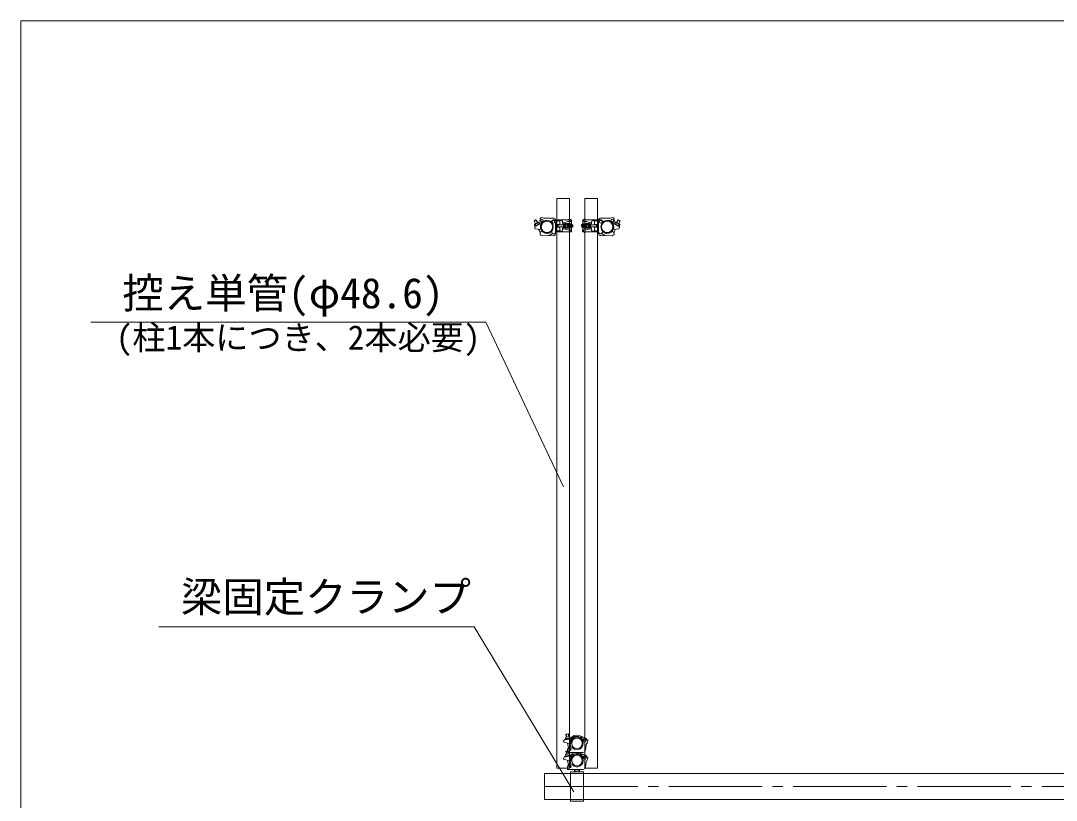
# Model space of a CAD drawing. Units: millimetres, scale not verified. Extents: x -9305 to 9305, y -6415 to 6415.
# Drawn here: x -9305 to -5306, y 3404 to 6415 of the extents above; entities that cross this region are included whole.
import ezdxf
from ezdxf.enums import TextEntityAlignment as Align

# ---------------------------------------------------------------- set-up
doc = ezdxf.new("R2010")
doc.units = ezdxf.units.MM
doc.header["$LTSCALE"] = 40
doc.linetypes.add('CHAIN2', pattern=[12, 9, -1, 1, -1])
doc.linetypes.add('DOUBLE_CHAIN2', pattern=[12.8, 9, -1, 0.6, -0.6, 0.6, -1])
for name, color, linetype, lineweight in [('0-2_CLG-36', 134, 'CHAIN2', 18), ('0-4_CLGS-54', 134, 'Continuous', 18), ('0-7_TEXT', 134, 'Continuous', 18), ('0-9_図面枠', 134, 'Continuous', 18)]:
    doc.layers.add(name, color=color, linetype=linetype, lineweight=lineweight)
doc.styles.add('ＭＳ ゴシック', font='')
doc.styles.get('ＭＳ ゴシック').set_extended_font_data('MS Gothic')

msp = doc.modelspace()

# ---------------------------------------------------------------- linework, layer by layer
at = {"layer": '0-2_CLG-36'}
msp.add_line((-7281.54, 3456.84), (-1681.54, 3456.84), dxfattribs=at)
at = {"layer": '0-4_CLGS-54'}
for p, q in [((-7313.62, 5644.86), (-7322.44, 5640.15)), ((-7322.27, 5641.94), (-7322.44, 5640.15)), ((-7322.44, 5640.15), (-7317.29, 5630.51)), ((-7315.22, 5645.71), (-7322.27, 5641.94)), ((-7322.27, 5641.94), (-7316.41, 5630.98)), ((-7315.22, 5645.71), (-7309.35, 5634.76)), ((-7315.22, 5645.71), (-7313.62, 5644.86)), ((-7313.62, 5644.86), (-7308.47, 5635.23)), ((-7299.76, 5651.28), (-7297.63, 5649.17)), ((-7284.76, 5651.84), (-7245.68, 5651.94)), ((-7239.74, 5645.88), (-7241.85, 5643.75)), ((-7238.82, 5640.3), (-7238.39, 5604.3)), ((-7238.74, 5641.3), (-7223.14, 5641.49)), ((-7238.66, 5644.95), (-7238.55, 5599.65)), ((-7234.32, 5642.86), (-7214.16, 5643.1)), ((-7233.88, 5645.36), (-7178.19, 5646.04)), ((-7225.21, 5643.45), (-7223.38, 5641.74)), ((-7223.14, 5641.49), (-7222.97, 5627.49)), ((-7222.19, 5645.5), (-7222.16, 5643)), ((-7214.19, 5645.6), (-7214.16, 5643.1)), ((-7214.16, 5643.1), (-7211.04, 5633.64)), ((-7214.16, 5643.1), (-7210.98, 5628.64)), ((-7205.04, 5633.71), (-7193.1, 5638.86)), ((-7193.1, 5638.86), (-7182.1, 5638.99)), ((-7181.2, 5646.01), (-7181.11, 5639)), ((-7181.16, 5643), (-7178.15, 5643.04)), ((-7181.15, 5642), (-7178.14, 5642.04)), ((-7178.19, 5646.04), (-7177.97, 5628.04)), ((-7134.25, 5646.04), (-7134.47, 5628.04)), ((-7131.3, 5642), (-7134.3, 5642.04)), ((-7131.28, 5643), (-7134.29, 5643.04)), ((-7078.56, 5645.36), (-7134.25, 5646.04)), ((-7131.25, 5646.01), (-7131.33, 5639)), ((-7119.34, 5638.86), (-7130.34, 5638.99)), ((-7107.4, 5633.71), (-7119.34, 5638.86)), ((-7098.28, 5643.1), (-7101.46, 5628.64)), ((-7098.28, 5643.1), (-7101.4, 5633.64)), ((-7098.26, 5645.6), (-7098.28, 5643.1)), ((-7078.12, 5642.86), (-7098.28, 5643.1)), ((-7090.26, 5645.5), (-7090.29, 5643)), ((-7089.3, 5641.49), (-7089.48, 5627.49)), ((-7073.71, 5641.3), (-7089.3, 5641.49)), ((-7087.23, 5643.45), (-7089.06, 5641.74)), ((-7073.62, 5640.3), (-7074.06, 5604.3)), ((-7073.78, 5644.95), (-7073.89, 5599.65)), ((-7072.71, 5645.88), (-7070.59, 5643.75)), ((-7027.68, 5651.84), (-7066.76, 5651.94)), ((-7012.69, 5651.28), (-7014.82, 5649.17)), ((-6998.82, 5644.86), (-7003.97, 5635.23)), ((-6997.23, 5645.71), (-7003.09, 5634.76)), ((-6997.23, 5645.71), (-6998.82, 5644.86)), ((-6998.82, 5644.86), (-6990, 5640.15)), ((-6997.23, 5645.71), (-6990.17, 5641.94)), ((-6990.17, 5641.94), (-6996.04, 5630.98)), ((-6990, 5640.15), (-6995.15, 5630.51)), ((-6990.17, 5641.94), (-6990, 5640.15)), ((-7320.76, 5626.39), (-7317.46, 5620.22)), ((-7320.45, 5617.9), (-7317.88, 5610.91)), ((-7306.27, 5636.4), (-7319.5, 5629.33)), ((-7300.76, 5631.41), (-7318.33, 5622.02)), ((-7317.88, 5610.91), (-7296.6, 5608.96)), ((-7293.39, 5633.09), (-7317.46, 5620.22)), ((-7316.35, 5628.75), (-7313.99, 5624.34)), ((-7307.52, 5633.45), (-7305.17, 5629.05)), ((-7305.04, 5609.74), (-7298.18, 5596.9)), ((-7303.12, 5635.82), (-7299.82, 5629.65)), ((-7295.02, 5609.56), (-7296.6, 5608.96)), ((-7295.74, 5609.29), (-7291.12, 5600.67)), ((-7263.16, 5595.28), (-7254.55, 5599.89)), ((-7239.18, 5630.88), (-7239.08, 5591.8)), ((-7238.02, 5603.31), (-7222.68, 5603.49)), ((-7234.67, 5627.25), (-7234.55, 5617.45)), ((-7234.28, 5601.85), (-7213.66, 5602.1)), ((-7233.67, 5627.36), (-7222.97, 5627.49)), ((-7233.67, 5627.36), (-7233.55, 5617.36)), ((-7233.55, 5617.36), (-7222.85, 5617.49)), ((-7233.33, 5599.36), (-7177.63, 5600.04)), ((-7229.46, 5626.41), (-7207.76, 5626.68)), ((-7229.36, 5618.41), (-7207.66, 5618.68)), ((-7225.47, 5627.46), (-7225.46, 5626.46)), ((-7225.36, 5618.46), (-7225.35, 5617.46)), ((-7222.85, 5617.49), (-7222.68, 5603.49)), ((-7221.66, 5602), (-7221.63, 5599.5)), ((-7213.66, 5602.1), (-7210.84, 5616.64)), ((-7213.66, 5602.1), (-7210.78, 5611.64)), ((-7213.66, 5602.1), (-7213.63, 5599.6)), ((-7211.04, 5633.64), (-7205.04, 5633.71)), ((-7211.04, 5633.64), (-7210.98, 5628.64)), ((-7210.98, 5628.64), (-7199.12, 5628.78)), ((-7210.84, 5616.64), (-7198.98, 5616.78)), ((-7210.84, 5616.64), (-7210.78, 5611.64)), ((-7210.78, 5611.64), (-7204.78, 5611.71)), ((-7207.76, 5626.68), (-7200.18, 5626.77)), ((-7207.66, 5618.68), (-7200.08, 5618.77)), ((-7206.97, 5627.68), (-7199.72, 5627.77)), ((-7206.85, 5617.69), (-7199.6, 5617.78)), ((-7204.78, 5611.71), (-7192.72, 5606.86)), ((-7198.12, 5628.79), (-7193.12, 5628.85)), ((-7197.98, 5616.79), (-7192.98, 5616.86)), ((-7196.02, 5631.82), (-7190.02, 5631.89)), ((-7195.8, 5613.82), (-7189.8, 5613.89)), ((-7192.72, 5606.86), (-7181.72, 5606.99)), ((-7190.3, 5626.89), (-7176.01, 5627.06)), ((-7190.21, 5618.89), (-7175.92, 5619.06)), ((-7188.97, 5627.9), (-7174.97, 5628.07)), ((-7188.85, 5617.9), (-7174.85, 5618.08)), ((-7188.65, 5630.91), (-7182.01, 5630.99)), ((-7188.46, 5614.91), (-7181.81, 5614.99)), ((-7181.01, 5631), (-7180.98, 5628)), ((-7180.86, 5618), (-7180.82, 5614.88)), ((-7180.72, 5607.13), (-7180.63, 5600)), ((-7180.68, 5604), (-7177.68, 5604.04)), ((-7180.67, 5603), (-7177.67, 5603.04)), ((-7177.85, 5618.04), (-7177.63, 5600.04)), ((-7123.59, 5617.9), (-7137.59, 5618.08)), ((-7123.47, 5627.9), (-7137.47, 5628.07)), ((-7122.23, 5618.89), (-7136.53, 5619.06)), ((-7122.14, 5626.89), (-7136.43, 5627.06)), ((-7134.59, 5618.04), (-7134.81, 5600.04)), ((-7079.12, 5599.36), (-7134.81, 5600.04)), ((-7131.78, 5603), (-7134.77, 5603.04)), ((-7131.76, 5604), (-7134.76, 5604.04)), ((-7131.72, 5607.13), (-7131.81, 5600)), ((-7131.59, 5618), (-7131.62, 5614.88)), ((-7131.43, 5631), (-7131.46, 5628)), ((-7119.73, 5606.86), (-7130.72, 5606.99)), ((-7123.98, 5614.91), (-7130.63, 5614.99)), ((-7123.79, 5630.91), (-7130.44, 5630.99)), ((-7116.64, 5613.82), (-7122.64, 5613.89)), ((-7116.42, 5631.82), (-7122.42, 5631.89)), ((-7107.67, 5611.71), (-7119.73, 5606.86)), ((-7114.47, 5616.79), (-7119.47, 5616.86)), ((-7114.32, 5628.79), (-7119.32, 5628.85)), ((-7101.61, 5616.64), (-7113.47, 5616.78)), ((-7101.46, 5628.64), (-7113.32, 5628.78)), ((-7105.6, 5617.69), (-7112.85, 5617.78)), ((-7105.47, 5627.68), (-7112.72, 5627.77)), ((-7104.78, 5618.68), (-7112.36, 5618.77)), ((-7104.69, 5626.68), (-7112.27, 5626.77)), ((-7101.67, 5611.64), (-7107.67, 5611.71)), ((-7101.4, 5633.64), (-7107.4, 5633.71)), ((-7083.08, 5618.41), (-7104.78, 5618.68)), ((-7082.99, 5626.41), (-7104.69, 5626.68)), ((-7101.61, 5616.64), (-7101.67, 5611.64)), ((-7098.78, 5602.1), (-7101.67, 5611.64)), ((-7098.78, 5602.1), (-7101.61, 5616.64)), ((-7101.4, 5633.64), (-7101.46, 5628.64)), ((-7098.78, 5602.1), (-7098.81, 5599.6)), ((-7078.16, 5601.85), (-7098.78, 5602.1)), ((-7090.78, 5602), (-7090.81, 5599.5)), ((-7089.6, 5617.49), (-7089.76, 5603.49)), ((-7074.42, 5603.31), (-7089.76, 5603.49)), ((-7078.9, 5617.36), (-7089.6, 5617.49)), ((-7078.78, 5627.36), (-7089.48, 5627.49)), ((-7087.08, 5618.46), (-7087.1, 5617.46)), ((-7086.98, 5627.46), (-7086.99, 5626.46)), ((-7078.78, 5627.36), (-7078.9, 5617.36)), ((-7077.78, 5627.25), (-7077.9, 5617.45)), ((-7073.26, 5630.88), (-7073.36, 5591.8)), ((-7049.28, 5595.28), (-7057.9, 5599.89)), ((-7016.71, 5609.29), (-7021.32, 5600.67)), ((-7019.05, 5633.09), (-6994.99, 5620.22)), ((-7017.43, 5609.56), (-7015.84, 5608.96)), ((-6994.56, 5610.91), (-7015.84, 5608.96)), ((-7007.4, 5609.74), (-7014.26, 5596.9)), ((-7009.32, 5635.82), (-7012.62, 5629.65)), ((-7011.68, 5631.41), (-6994.11, 5622.02)), ((-7004.92, 5633.45), (-7007.27, 5629.05)), ((-7006.18, 5636.4), (-6992.95, 5629.33)), ((-6996.1, 5628.75), (-6998.45, 5624.34)), ((-6991.69, 5626.39), (-6994.99, 5620.22)), ((-6992, 5617.9), (-6994.56, 5610.91)), ((-7246.07, 5584.78), (-7291.37, 5584.68)), ((-7263.61, 5585.97), (-7250.78, 5592.84)), ((-7066.38, 5584.78), (-7021.08, 5584.68)), ((-7048.83, 5585.97), (-7061.67, 5592.84)), ((-7183.74, 3640.53), (-7202.88, 3637.9)), ((-7200.79, 3646.79), (-7199.45, 3639.41)), ((-7181.74, 3642.63), (-7200.43, 3639.24)), ((-7181.54, 3641.65), (-7200.33, 3638.24)), ((-7189.58, 3660.09), (-7199.42, 3658.28)), ((-7198.62, 3659.44), (-7199.42, 3658.27)), ((-7199.42, 3658.28), (-7197.51, 3647.88)), ((-7198.63, 3659.44), (-7196.54, 3648.07)), ((-7190.76, 3660.89), (-7198.62, 3659.44)), ((-7187.93, 3649.64), (-7197.11, 3647.97)), ((-7190.76, 3660.89), (-7189.58, 3660.09)), ((-7188.67, 3649.51), (-7190.76, 3660.89)), ((-7187.68, 3649.68), (-7189.59, 3660.09)), ((-7182.72, 3642.45), (-7184.07, 3649.83)), ((-7148.43, 3653.56), (-7128.59, 3645.96)), ((-7114.46, 3635.04), (-7123.04, 3640.84)), ((-7187.16, 3621.81), (-7203.46, 3628.14)), ((-7203.06, 3638.26), (-7202.88, 3637.9)), ((-7192.88, 3624.04), (-7189.71, 3606.77)), ((-7192.74, 3600.04), (-7192.74, 3589.04)), ((-7183.18, 3621.91), (-7186.39, 3621.74)), ((-7183.74, 3609.04), (-7179.04, 3609.04)), ((-7182.84, 3621.95), (-7180.47, 3609.06)), ((-7121.74, 3619.04), (-7123.79, 3598.06)), ((-7187.17, 3555.6), (-7203.47, 3561.93)), ((-7203.06, 3572.04), (-7202.89, 3571.68)), ((-7183.75, 3574.31), (-7202.89, 3571.68)), ((-7200.8, 3580.57), (-7199.46, 3573.19)), ((-7181.74, 3576.42), (-7200.44, 3573.02)), ((-7181.55, 3575.43), (-7200.34, 3572.02)), ((-7189.59, 3593.87), (-7199.43, 3592.06)), ((-7198.63, 3593.22), (-7199.43, 3592.05)), ((-7199.43, 3592.06), (-7197.52, 3581.66)), ((-7198.64, 3593.22), (-7196.55, 3581.85)), ((-7190.76, 3594.67), (-7198.63, 3593.22)), ((-7187.94, 3583.42), (-7197.12, 3581.75)), ((-7133.74, 3589.04), (-7192.74, 3589.04)), ((-7188.68, 3583.3), (-7190.77, 3594.67)), ((-7190.76, 3594.67), (-7189.59, 3593.87)), ((-7187.69, 3583.46), (-7189.6, 3593.88)), ((-7182.74, 3576.24), (-7184.08, 3583.62)), ((-7166.53, 3589.05), (-7146.53, 3589.05)), ((-7148.44, 3587.34), (-7128.6, 3579.74)), ((-7114.47, 3568.82), (-7123.05, 3574.63)), ((-7192.88, 3557.82), (-7189.72, 3540.55)), ((-7192.75, 3533.82), (-7192.75, 3522.82)), ((-7133.75, 3522.82), (-7192.75, 3522.82)), ((-7183.2, 3555.69), (-7186.4, 3555.52)), ((-7183.75, 3542.82), (-7179.04, 3542.82)), ((-7182.84, 3555.73), (-7180.48, 3542.84)), ((-7166.54, 3522.83), (-7146.54, 3522.83)), ((-7166.54, 3522.83), (-7166.54, 3512.89)), ((-7161.54, 3522.83), (-7161.54, 3512.89)), ((-7151.54, 3522.83), (-7151.54, 3512.89)), ((-7146.54, 3522.83), (-7146.54, 3512.89)), ((-7077.79, 3528.19), (-7126.39, 3528.19)), ((-7121.75, 3552.82), (-7123.8, 3531.84)), ((-7281.54, 3406.84), (-7281.54, 3506.84)), ((-7281.54, 3506.84), (-1831.76, 3506.84)), ((-7281.54, 3406.84), (-1831.76, 3406.84))]:
    msp.add_line(p, q, dxfattribs=at)
at = {"layer": '0-4_CLGS-54', "linetype": 'DOUBLE_CHAIN2'}
for p, q in [((-7181.74, 3506.84), (-7131.74, 3506.84)), ((-7181.74, 3406.84), (-7131.74, 3406.84))]:
    msp.add_line(p, q, dxfattribs=at)
at = {"layer": '0-4_CLGS-54'}
for points in [[(-7186.05, 3528.19), (-7186.05, 5728.19), (-7234.65, 5728.19), (-7234.65, 3528.19)], [(-7181.74, 3513.38), (-7131.74, 3513.38), (-7131.74, 3400.08), (-7181.74, 3400.08)]]:
    msp.add_lwpolyline(points, close=True, dxfattribs=at)
for points in [[(-7126.39, 3528.19), (-7126.39, 5728.19), (-7077.79, 5728.19), (-7077.79, 3528.19)], [(-7121.74, 3619.04), (-7115.74, 3627.54), (-7114.46, 3635.04)], [(-7121.75, 3552.82), (-7115.75, 3561.32), (-7114.47, 3568.82)]]:
    msp.add_lwpolyline(points, dxfattribs=at)
for centre, radius in [((-7291.96, 5643.52), 5), ((-7272.45, 5618.57), 24.3), ((-7272.45, 5618.57), 24.3), ((-7272.45, 5618.57), 22), ((-7272.45, 5618.57), 22), ((-7247.5, 5638.08), 5), ((-7064.95, 5638.08), 5), ((-7040, 5618.57), 24.3), ((-7040, 5618.57), 24.3), ((-7040, 5618.57), 22), ((-7040, 5618.57), 22), ((-7020.48, 5643.52), 5), ((-7156.53, 3623.7), 20.36), ((-7126.24, 3634.04), 5), ((-7183.74, 3600.54), 4.75), ((-7183.74, 3600.54), 2.25), ((-7156.54, 3557.48), 20.36), ((-7126.25, 3567.82), 5), ((-7183.75, 3534.32), 4.75), ((-7183.75, 3534.32), 2.25)]:
    msp.add_circle(centre, radius, dxfattribs=at)
for centre, radius, start, end in [((-7291.96, 5643.52), 8, 135.138, 288.212), ((-7291.96, 5643.52), 11, 49.124, 135.138), ((-7272.45, 5618.02), 25.8, 48.851, 200.554), ((-7272.45, 5618.02), 25.8, 48.851, 200.554), ((-7247.5, 5638.08), 8, 45.138, 198.212), ((-7245.66, 5644.94), 7, 0.138, 90.138), ((-7247.5, 5638.08), 11, 319.124, 45.138), ((-7233.82, 5640.36), 5, 90.694, 180.694), ((-7234.33, 5640.86), 2, 90.694, 163.295), ((-7186.14, 5642.19), 6.25, 37.564, 143.824), ((-7182.06, 5634.99), 4, 270.694, 90.694), ((-7130.39, 5634.99), 4, 89.306, 269.306), ((-7126.3, 5642.19), 6.25, 36.176, 142.436), ((-7078.62, 5640.36), 5, 359.306, 89.306), ((-7078.11, 5640.86), 2, 16.705, 89.306), ((-7064.95, 5638.08), 11, 134.862, 220.876), ((-7066.78, 5644.94), 7, 89.862, 179.862), ((-7064.95, 5638.08), 8, 341.788, 134.862), ((-7040, 5618.02), 25.8, 339.446, 131.149), ((-7020.48, 5643.52), 11, 44.862, 130.876), ((-7020.48, 5643.52), 8, 251.788, 44.862), ((-7318.29, 5627.07), 2.56, 40.819, 195.457), ((-7315.45, 5617.92), 5, 126.034, 180.138), ((-7309.48, 5626.49), 7.23, 74.343, 161.792), ((-7305.06, 5634.15), 2.56, 40.817, 195.459), ((-7291.38, 5592.68), 8, 66.598, 270.138), ((-7271.9, 5618.57), 25.8, 138.851, 290.554), ((-7246.55, 5599.63), 8, 156.598, 0.138), ((-7233.61, 5622.36), 5, 90.694, 270.694), ((-7233.39, 5604.36), 5, 180.694, 270.694), ((-7233.88, 5603.86), 2, 194.564, 270.694), ((-7224.82, 5622.47), 6.08, 139.582, 221.806), ((-7201.66, 5622.75), 7.25, 137.091, 224.297), ((-7201.16, 5622.76), 6.25, 127.564, 233.824), ((-7199.16, 5622.78), 6.25, 127.564, 233.824), ((-7204.98, 5628.71), 5, 0.694, 90.694), ((-7204.84, 5616.71), 5, 270.694, 0.694), ((-7197.16, 5622.8), 6.25, 127.564, 233.824), ((-7195.16, 5622.83), 6.25, 145.882, 215.506), ((-7190.31, 5622.89), 10.6, 122.585, 238.803), ((-7189.31, 5622.9), 10.6, 122.585, 238.803), ((-7184.31, 5622.96), 10.6, 122.585, 238.803), ((-7186.24, 5622.94), 5.67, 118.767, 242.621), ((-7185.16, 5622.95), 6.25, 127.564, 233.824), ((-7185.68, 5603.69), 6.25, 217.564, 323.825), ((-7195.51, 5622.82), 10.6, 28.839, 58.803), ((-7195.51, 5622.82), 10.6, 302.585, 332.55), ((-7183.16, 5622.97), 6.25, 127.564, 233.824), ((-7181.16, 5623), 6.25, 127.564, 233.824), ((-7179.16, 5623.02), 6.25, 127.564, 233.824), ((-7177.16, 5623.05), 6.25, 127.564, 233.824), ((-7181.76, 5610.99), 4, 270.694, 90.694), ((-7175.16, 5623.07), 6.25, 127.564, 233.824), ((-7173.16, 5623.1), 6.25, 127.564, 233.824), ((-7171.16, 5623.12), 6.25, 127.564, 233.824), ((-7170.16, 5623.13), 6.25, 133.537, 227.85), ((-7178.66, 5623.03), 6.25, 307.564, 53.824), ((-7133.78, 5623.03), 6.25, 126.176, 232.436), ((-7142.28, 5623.13), 6.25, 312.15, 46.463), ((-7141.28, 5623.12), 6.25, 306.176, 52.436), ((-7139.28, 5623.1), 6.25, 306.176, 52.436), ((-7130.68, 5610.99), 4, 89.306, 269.306), ((-7137.28, 5623.07), 6.25, 306.176, 52.436), ((-7126.76, 5603.69), 6.25, 216.175, 322.436), ((-7135.28, 5623.05), 6.25, 306.176, 52.436), ((-7133.28, 5623.02), 6.25, 306.176, 52.436), ((-7131.28, 5623), 6.25, 306.176, 52.436), ((-7116.93, 5622.82), 10.6, 207.45, 237.415), ((-7116.93, 5622.82), 10.6, 121.197, 151.161), ((-7129.28, 5622.97), 6.25, 306.176, 52.436), ((-7126.2, 5622.94), 5.67, 297.379, 61.233), ((-7127.28, 5622.95), 6.25, 306.176, 52.436), ((-7128.13, 5622.96), 10.6, 301.197, 57.415), ((-7123.13, 5622.9), 10.6, 301.197, 57.415), ((-7122.13, 5622.89), 10.6, 301.197, 57.415), ((-7107.61, 5616.71), 5, 179.306, 269.306), ((-7107.46, 5628.71), 5, 89.306, 179.306), ((-7117.28, 5622.83), 6.25, 324.494, 34.118), ((-7115.28, 5622.8), 6.25, 306.176, 52.436), ((-7113.28, 5622.78), 6.25, 306.176, 52.436), ((-7111.28, 5622.76), 6.25, 306.176, 52.436), ((-7110.78, 5622.75), 7.25, 315.703, 42.909), ((-7087.62, 5622.47), 6.08, 318.194, 40.418), ((-7079.05, 5604.36), 5, 269.306, 359.306), ((-7078.84, 5622.36), 5, 269.306, 89.306), ((-7078.56, 5603.86), 2, 269.306, 345.436), ((-7065.89, 5599.63), 8, 179.862, 23.402), ((-7040.54, 5618.57), 25.8, 249.446, 41.149), ((-7021.06, 5592.68), 8, 269.862, 113.402), ((-7007.38, 5634.15), 2.56, 344.541, 139.183), ((-7002.97, 5626.49), 7.23, 18.208, 105.657), ((-6994.16, 5627.07), 2.56, 344.543, 139.181), ((-6997, 5617.92), 5, 359.862, 53.966), ((-7246.08, 5591.78), 7, 270.138, 0.138), ((-7066.36, 5591.78), 7, 179.862, 269.862), ((-7203.98, 3637.88), 1, 21.664, 132.479), ((-7200.33, 3638.74), 0.5, 100.291, 289.984), ((-7193.46, 3630.2), 18.14, 86.763, 113.859), ((-7194.64, 3636.72), 5.51, 49.828, 150.774), ((-7185.09, 3631.72), 18.14, 86.763, 113.859), ((-7186.27, 3638.24), 5.51, 49.826, 150.775), ((-7156.54, 3623.34), 27.5, 64.68, 178.286), ((-7183.81, 3643.35), 2.82, 271.374, 323.267), ((-7181.66, 3642.14), 0.5, 270.616, 100.309), ((-7157.87, 3627.8), 27.43, 69.863, 149.651), ((-7156.54, 3623.34), 24.3, 222.065, 177.714), ((-7140.5, 3657.23), 10, 244.68, 276.446), ((-7149.87, 3634.86), 14.27, 3.379, 69.105), ((-7136.76, 3624.16), 23.29, 33.395, 96.446), ((-7127.14, 3634.78), 7.32, 55.902, 194.205), ((-7194.53, 3627.56), 15.01, 132.479, 174.343), ((-7211, 3597.95), 31.13, 75.977, 87.16), ((-7183.74, 3600.04), 9, 90, 180), ((-7186.53, 3624.23), 2.5, 255.37, 358.286), ((-7183.32, 3624.4), 2.5, 273.067, 357.714), ((-7179.04, 3603.04), 6, 42.065, 90), ((-7194.54, 3561.34), 15.01, 132.479, 174.343), ((-7211.01, 3531.73), 31.13, 75.977, 87.16), ((-7204, 3571.67), 1, 21.664, 132.479), ((-7200.34, 3572.53), 0.5, 100.291, 289.984), ((-7193.46, 3563.98), 18.14, 86.763, 113.859), ((-7194.64, 3570.5), 5.51, 49.828, 150.774), ((-7185.1, 3565.5), 18.14, 86.763, 113.859), ((-7186.28, 3572.02), 5.51, 49.826, 150.775), ((-7156.55, 3557.12), 27.5, 64.68, 178.286), ((-7183.82, 3577.13), 2.82, 271.374, 323.267), ((-7181.68, 3575.92), 0.5, 270.616, 100.309), ((-7157.88, 3561.58), 27.43, 69.863, 149.651), ((-7156.55, 3557.12), 24.3, 222.065, 177.714), ((-7140.51, 3591.02), 10, 244.68, 276.446), ((-7149.88, 3568.64), 14.27, 3.379, 69.105), ((-7136.78, 3557.94), 23.29, 33.395, 96.446), ((-7127.16, 3568.57), 7.32, 55.902, 194.205), ((-7133.74, 3599.04), 10, 270, 354.424), ((-7183.75, 3533.82), 9, 90, 180), ((-7186.54, 3558.02), 2.5, 255.37, 358.286), ((-7183.33, 3558.19), 2.5, 273.067, 357.714), ((-7179.04, 3536.82), 6, 42.065, 90), ((-7133.75, 3532.82), 10, 270, 354.424)]:
    msp.add_arc(centre, radius, start, end, dxfattribs=at)
at = {"layer": '0-7_TEXT'}
for p, q in [((-9033.56, 5250.7), (-7509, 5250.7)), ((-7208.36, 4614.07), (-7509, 5250.7)), ((-8771.83, 4073.72), (-7553.96, 4073.72)), ((-7168.36, 3437.08), (-7553.96, 4073.72))]:
    msp.add_line(p, q, dxfattribs=at)
at = {"layer": '0-9_図面枠'}
msp.add_lwpolyline([(-9304.61, -6414.98), (9304.61, -6414.98), (9304.61, 6414.98), (-9304.61, 6414.98)], close=True, dxfattribs=at)

# ---------------------------------------------------------------- texts
at = {"layer": '0-7_TEXT', "style": 'ＭＳ ゴシック'}
for s, height, p in [('控え単管(φ48.6)', 117.3, (-8912.16, 5268.86)), ('(柱1本につき、2本必要)', 93.84, (-8937.05, 5116.39)), ('梁固定クランプ', 117.3, (-8686.25, 4095.65))]:
    msp.add_text(s, height=height, dxfattribs=at).set_placement(p, align=Align.BOTTOM_LEFT)

doc.saveas('drawing.dxf')
